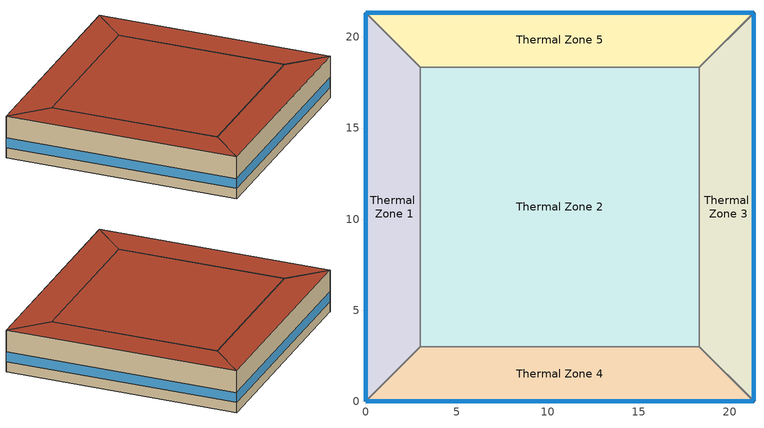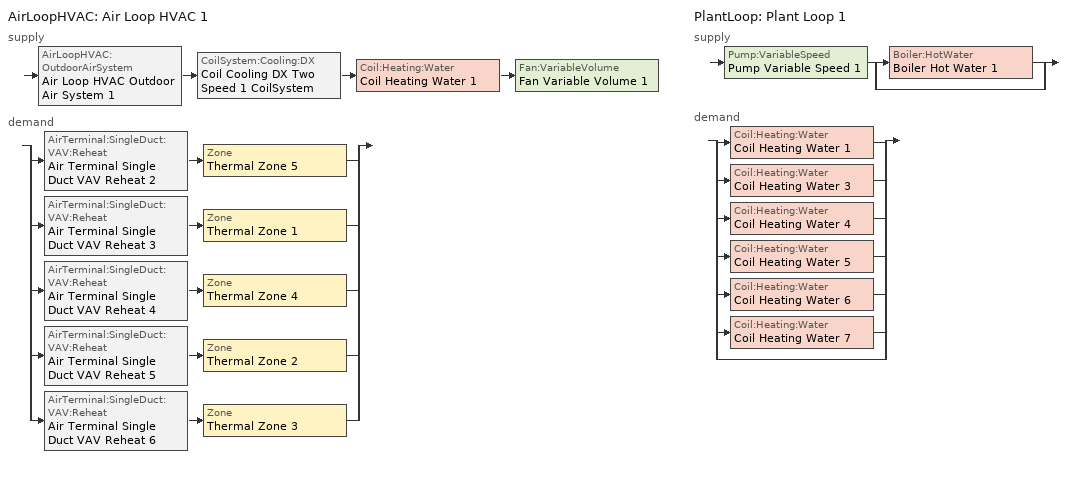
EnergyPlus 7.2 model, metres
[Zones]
Thermal Zone 5
 floor ground (000_ExtSlabCarpet_4in_ClimateZone 1-8): 0,21.33 21.33,21.33 18.33,18.33 3,18.33 z0
 wall outside (ASHRAE_189.1-2009_ExtWall_SteelFrame_ClimateZone 4-8): 21.33,21.33 0,21.33 z0:4
 wall to Thermal Zone 2 (000_Interior Wall): 3,18.33 18.33,18.33 z0:4
 wall to Thermal Zone 3 (000_Interior Wall): 18.33,18.33 21.33,21.33 z0:4
 wall to Thermal Zone 1 (000_Interior Wall): 0,21.33 3,18.33 z0:4
 window (ASHRAE_189.1-2009_ExtWindow_ClimateZone 4-5): 21.31,21.33 0.03,21.33 z1:1.92
 roof outside (ASHRAE_189.1-2009_ExtRoof_IEAD_ClimateZone 2-5): 3,18.33 18.33,18.33 21.33,21.33 0,21.33 z4
Thermal Zone 2
 floor ground (000_ExtSlabCarpet_4in_ClimateZone 1-8): 3,3 3,18.33 18.33,18.33 18.33,3 z0
 wall to Thermal Zone 3 (000_Interior Wall): 18.33,3 18.33,18.33 z0:4
 wall to Thermal Zone 1 (000_Interior Wall): 3,18.33 3,3 z0:4
 wall to Thermal Zone 4 (000_Interior Wall): 3,3 18.33,3 z0:4
 roof outside (ASHRAE_189.1-2009_ExtRoof_IEAD_ClimateZone 2-5): 18.33,3 18.33,18.33 3,18.33 3,3 z4
Thermal Zone 3
 floor ground (000_ExtSlabCarpet_4in_ClimateZone 1-8): 21.33,21.33 21.33,0 18.33,3 18.33,18.33 z0
 wall outside (ASHRAE_189.1-2009_ExtWall_SteelFrame_ClimateZone 4-8): 21.33,0 21.33,21.33 z0:4
 wall to Thermal Zone 4 (000_Interior Wall): 18.33,3 21.33,0 z0:4
 window (ASHRAE_189.1-2009_ExtWindow_ClimateZone 4-5): 21.33,0.03 21.33,21.31 z1:1.92
 roof outside (ASHRAE_189.1-2009_ExtRoof_IEAD_ClimateZone 2-5): 18.33,18.33 18.33,3 21.33,0 21.33,21.33 z4
Thermal Zone 4
 floor ground (000_ExtSlabCarpet_4in_ClimateZone 1-8): 21.33,0 0,0 3,3 18.33,3 z0
 wall outside (ASHRAE_189.1-2009_ExtWall_SteelFrame_ClimateZone 4-8): 0,0 21.33,0 z0:4
 wall to Thermal Zone 1 (000_Interior Wall): 3,3 0,0 z0:4
 window (ASHRAE_189.1-2009_ExtWindow_ClimateZone 4-5): 0.03,0 21.31,0 z1:1.92
 roof outside (ASHRAE_189.1-2009_ExtRoof_IEAD_ClimateZone 2-5): 18.33,3 3,3 0,0 21.33,0 z4
Thermal Zone 1
 floor ground (000_ExtSlabCarpet_4in_ClimateZone 1-8): 0,0 0,21.33 3,18.33 3,3 z0
 wall outside (ASHRAE_189.1-2009_ExtWall_SteelFrame_ClimateZone 4-8): 0,21.33 0,0 z0:4
 window (ASHRAE_189.1-2009_ExtWindow_ClimateZone 4-5): 0,21.31 0,0.03 z1:1.92
 roof outside (ASHRAE_189.1-2009_ExtRoof_IEAD_ClimateZone 2-5): 3,3 3,18.33 0,21.33 0,0 z4
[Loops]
AirLoopHVAC 'Air Loop HVAC 1'
 supply: AirLoopHVAC:OutdoorAirSystem 'Air Loop HVAC Outdoor Air System 1' > CoilSystem:Cooling:DX 'Coil Cooling DX Two Speed 1 CoilSystem' > Coil:Heating:Water 'Coil Heating Water 1' > Fan:VariableVolume 'Fan Variable Volume 1'
 demand: split
  | AirTerminal:SingleDuct:VAV:Reheat 'Air Terminal Single Duct VAV Reheat 2' > Zone 'Thermal Zone 5'
  | AirTerminal:SingleDuct:VAV:Reheat 'Air Terminal Single Duct VAV Reheat 3' > Zone 'Thermal Zone 1'
  | AirTerminal:SingleDuct:VAV:Reheat 'Air Terminal Single Duct VAV Reheat 4' > Zone 'Thermal Zone 4'
  | AirTerminal:SingleDuct:VAV:Reheat 'Air Terminal Single Duct VAV Reheat 5' > Zone 'Thermal Zone 2'
  | AirTerminal:SingleDuct:VAV:Reheat 'Air Terminal Single Duct VAV Reheat 6' > Zone 'Thermal Zone 3'
PlantLoop 'Plant Loop 1'
 supply: Pump:VariableSpeed 'Pump Variable Speed 1' > split
  | Boiler:HotWater 'Boiler Hot Water 1'
  | bypass
 demand: split
  | Coil:Heating:Water 'Coil Heating Water 1'
  | Coil:Heating:Water 'Coil Heating Water 3'
  | Coil:Heating:Water 'Coil Heating Water 4'
  | Coil:Heating:Water 'Coil Heating Water 5'
  | Coil:Heating:Water 'Coil Heating Water 6'
  | Coil:Heating:Water 'Coil Heating Water 7'
  | bypass
[Site:Location]
Baltimore Blt Washngtn IntL_MD_USA Design_Conditions: Latitude {deg}=39.17; Longitude {deg}=-76.68; Time Zone {hr}=-5; Elevation {m}=45
[SizingPeriod:DesignDay] Day of Month=21; Dry-Bulb Temperature Range Modifier Type=DefaultMultipliers; Barometric Pressure {Pa}=100786; Rain Indicator=No; Snow Indicator=No; Daylight Saving Time Indicator=No
Name | Month | Day Type | Maximum Dry-Bulb Temperature {C} | Daily Dry-Bulb Temperature Range {deltaC} | Humidity Condition Type | Wetbulb or DewPoint at Maximum Dry-Bulb {C} | Wind Speed {m/s} | Wind Direction {deg} | Solar Model Indicator | Sky Clearness | Enthalpy at Maximum Dry-Bulb {J/kg} | ASHRAE Clear Sky Optical Depth for Beam Irradiance (taub) | ASHRAE Clear Sky Optical Depth for Diffuse Irradiance (taud)
Baltimore Blt Washngtn IntL Ann Htg 99% Condns DB | 1 | WinterDesignDay | -8.2 | 0 | Wetbulb | -8.2 | 3.9 | 290 | ASHRAEClearSky | 0
Baltimore Blt Washngtn IntL Ann Hum_n 99.6% Condns DP=>MCDB | 1 | WinterDesignDay | -7.9 | 0 | Dewpoint | -19.6 | 3.9 | 290 | ASHRAEClearSky | 0
Baltimore Blt Washngtn IntL Ann Clg .4% Condns Enth=>MDB | 7 | SummerDesignDay | 31.7 | 10.4 | Enthalpy |  | 4.6 | 280 | ASHRAETau |  | 78700 | 0.552 | 1.769
Baltimore Blt Washngtn IntL Ann Clg 1% Condns DB=>MWB | 7 | SummerDesignDay | 32.9 | 10.4 | Wetbulb | 23.5 | 4.6 | 280 | ASHRAETau |  |  | 0.552 | 1.769
Baltimore Blt Washngtn IntL Ann Htg Wind 99.6% Condns WS=>MCDB | 1 | WinterDesignDay | -0.2 | 0 | Wetbulb | -0.2 | 11.7 | 290 | ASHRAEClearSky | 0
Baltimore Blt Washngtn IntL Ann Htg Wind 99% Condns WS=>MCDB | 1 | WinterDesignDay | 0.1 | 0 | Wetbulb | 0.1 | 10.8 | 290 | ASHRAEClearSky | 0
Baltimore Blt Washngtn IntL Ann Clg 2% Condns Enth=>MDB | 7 | SummerDesignDay | 29.2 | 10.4 | Enthalpy |  | 4.6 | 280 | ASHRAETau |  | 73000 | 0.552 | 1.769
Baltimore Blt Washngtn IntL Ann Clg 2% Condns DB=>MWB | 7 | SummerDesignDay | 31.4 | 10.4 | Wetbulb | 22.8 | 4.6 | 280 | ASHRAETau |  |  | 0.552 | 1.769
Baltimore Blt Washngtn IntL Ann Clg .4% Condns DP=>MDB | 7 | SummerDesignDay | 27.8 | 10.4 | Dewpoint | 24 | 4.6 | 280 | ASHRAETau |  |  | 0.552 | 1.769
Baltimore Blt Washngtn IntL Ann Clg 1% Condns Enth=>MDB | 7 | SummerDesignDay | 30.3 | 10.4 | Enthalpy |  | 4.6 | 280 | ASHRAETau |  | 75600 | 0.552 | 1.769
Baltimore Blt Washngtn IntL Ann Clg 1% Condns DP=>MDB | 7 | SummerDesignDay | 27.1 | 10.4 | Dewpoint | 23.4 | 4.6 | 280 | ASHRAETau |  |  | 0.552 | 1.769
Baltimore Blt Washngtn IntL Ann Clg .4% Condns WB=>MDB | 7 | SummerDesignDay | 31.4 | 10.4 | Wetbulb | 25.6 | 4.6 | 280 | ASHRAETau |  |  | 0.552 | 1.769
Baltimore Blt Washngtn IntL Ann Clg 2% Condns WB=>MDB | 7 | SummerDesignDay | 29 | 10.4 | Wetbulb | 24.2 | 4.6 | 280 | ASHRAETau |  |  | 0.552 | 1.769
Baltimore Blt Washngtn IntL Ann Clg .4% Condns DB=>MWB | 7 | SummerDesignDay | 34.4 | 10.4 | Wetbulb | 23.9 | 4.6 | 280 | ASHRAETau |  |  | 0.552 | 1.769
Baltimore Blt Washngtn IntL Ann Htg 99.6% Condns DB | 1 | WinterDesignDay | -10.6 | 0 | Wetbulb | -10.6 | 3.9 | 290 | ASHRAEClearSky | 0
Baltimore Blt Washngtn IntL Ann Clg 2% Condns DP=>MDB | 7 | SummerDesignDay | 26.6 | 10.4 | Dewpoint | 22.8 | 4.6 | 280 | ASHRAETau |  |  | 0.552 | 1.769
Baltimore Blt Washngtn IntL Ann Clg 1% Condns WB=>MDB | 7 | SummerDesignDay | 30.3 | 10.4 | Wetbulb | 24.9 | 4.6 | 280 | ASHRAETau |  |  | 0.552 | 1.769
Baltimore Blt Washngtn IntL Ann Hum_n 99% Condns DP=>MCDB | 1 | WinterDesignDay | -5.5 | 0 | Dewpoint | -17 | 3.9 | 290 | ASHRAEClearSky | 0
[Building]
Building 1
[Material] Thermal Absorptance=0.9
Name | Roughness | Thickness {m} | Conductivity {W/m-K} | Density {kg/m3} | Specific Heat {J/kg-K} | Solar Absorptance | Visible Absorptance
Metal Decking | MediumSmooth | 0.0015 | 45.006 | 7680 | 418.4 | 0.7 | 0.3
Roof Membrane | VeryRough | 0.0095 | 0.16 | 1121.29 | 1460 | 0.7 | 0.7
Wall Insulation [39] | MediumRough | 0.1184 | 0.045 | 265 | 836.8 | 0.7 | 0.7
MAT-CC05 4 HW CONCRETE | Rough | 0.1016 | 1.311 | 2240 | 836.8 | 0.7 | 0.7
1/2IN Gypsum | Smooth | 0.0127 | 0.16 | 784.9 | 830 | 0.92 | 0.92
Roof Insulation [21] | MediumRough | 0.2105 | 0.049 | 265 | 836.8 | 0.7 | 0.7
000_G01a 19mm gypsum board | MediumSmooth | 0.019 | 0.16 | 800 | 1090 | 0.7 | 0.7
[Material:AirGap]
000_F04 Wall air space resistance: Thermal Resistance {m2-K/W}=0.15
[Material:NoMass] Thermal Absorptance=0.9; Solar Absorptance=0.7
Name | Roughness | Thermal Resistance {m2-K/W} | Visible Absorptance
CP02 CARPET PAD | VeryRough | 0.2165 | 0.8
MAT-SHEATH | Rough | 0.3626 | 0.7
[WindowMaterial:Glazing]
Theoretical Glass [207]: Optical Data Type=SpectralAverage; Thickness {m}=0.003; Solar Transmittance at Normal Incidence=0.3311; Front Side Solar Reflectance at Normal Incidence=0.6189; Back Side Solar Reflectance at Normal Incidence=0.6189; Visible Transmittance at Normal Incidence=0.44; Front Side Visible Reflectance at Normal Incidence=0.51; Back Side Visible Reflectance at Normal Incidence=0.51; Infrared Transmittance at Normal Incidence=0; Front Side Infrared Hemispherical Emissivity=0.9; Back Side Infrared Hemispherical Emissivity=0.9; Conductivity {W/m-K}=0.0133; Dirt Correction Factor for Solar and Visible Transmittance=1; Solar Diffusing=No
[Construction]
ASHRAE_189.1-2009_ExtWindow_ClimateZone 4-5: Theoretical Glass [207]
000_ExtSlabCarpet_4in_ClimateZone 1-8: MAT-CC05 4 HW CONCRETE, CP02 CARPET PAD
ASHRAE_189.1-2009_ExtRoof_IEAD_ClimateZone 2-5: Roof Membrane, Roof Insulation [21], Metal Decking
000_Interior Wall: 000_G01a 19mm gypsum board, 000_F04 Wall air space resistance, 000_G01a 19mm gypsum board
ASHRAE_189.1-2009_ExtWall_SteelFrame_ClimateZone 4-8: MAT-SHEATH, Wall Insulation [39], 1/2IN Gypsum
[AirLoopHVAC]
Air Loop HVAC 1: Design Supply Air Flow Rate {m3/s}=AutoSize
[Sizing:System]
Air Loop HVAC 1: Type of Load to Size On=Sensible; Design Outdoor Air Flow Rate {m3/s}=Autosize; Minimum System Air Flow Ratio=0.3; Preheat Design Temperature {C}=7; Preheat Design Humidity Ratio {kgWater/kgDryAir}=0.008; Precool Design Temperature {C}=12.8; Precool Design Humidity Ratio {kgWater/kgDryAir}=0.008; Central Cooling Design Supply Air Temperature {C}=12.8; Central Heating Design Supply Air Temperature {C}=12.8; Sizing Option=NonCoincident; 100% Outdoor Air in Cooling=Yes; 100% Outdoor Air in Heating=Yes; Central Cooling Design Supply Air Humidity Ratio {kgWater/kgDryAir}=0.0085; Central Heating Design Supply Air Humidity Ratio {kgWater/kgDryAir}=0.008; Cooling Design Air Flow Method=DesignDay; Cooling Design Air Flow Rate {m3/s}=0; Heating Design Air Flow Method=DesignDay; Heating Design Air Flow Rate {m3/s}=0; System Outdoor Air Method=ZoneSum
[Controller:WaterCoil]
Controller Water Coil 1: Control Variable=Temperature; Action=Normal; Actuator Variable=Flow; Controller Convergence Tolerance {deltaC}=Autosize; Maximum Actuated Flow {m3/s}=Autosize; Minimum Actuated Flow {m3/s}=1e-07
[AvailabilityManager:Scheduled]
Name | Schedule
AvailabilityManager:Scheduled {56387e7b-a2c0-4752-97db-a9b28d72327a} | Schedule:Compact {00a91cea-52f2-4e74-8f24-29664805da9b}
AvailabilityManager:Scheduled {2693f82d-e8f3-4bdf-ba7b-daade1b94a54} | Schedule:Compact {cd21c51d-4a05-49e7-918e-ee1d8d9cfe23}
[Controller:OutdoorAir]
Controller Outdoor Air 1: Minimum Outdoor Air Flow Rate {m3/s}=Autosize; Maximum Outdoor Air Flow Rate {m3/s}=Autosize; Economizer Control Type=FixedDryBulb; Economizer Control Action Type=ModulateFlow; Economizer Maximum Limit Dry-Bulb Temperature {C}=30; Economizer Maximum Limit Enthalpy {J/kg}=64000; Economizer Minimum Limit Dry-Bulb Temperature {C}=-100; Lockout Type=NoLockout; Minimum Limit Type=FixedMinimum; High Humidity Control=No; Control High Indoor Humidity Based on Outdoor Humidity Ratio=Yes; Heat Recovery Bypass Control Type=BypassWhenOAFlowGreaterThanMinimum
[SetpointManager:MixedAir] Control Variable=Temperature
Setpoint Manager Mixed Air 3; Setpoint Manager Mixed Air 2; Setpoint Manager Mixed Air 1
[CoilSystem:Cooling:DX]
Coil Cooling DX Two Speed 1 CoilSystem: Availability Schedule=Always_On; Cooling Coil=Coil Cooling DX Two Speed 1
[Coil:Cooling:DX:TwoSpeed]
Coil Cooling DX Two Speed 1: Availability Schedule=Always_On; Rated High Speed Total Cooling Capacity {W}=Autosize; Rated High Speed Sensible Heat Ratio=Autosize; Rated High Speed COP {W/W}=5.5; Rated High Speed Air Flow Rate {m3/s}=Autosize; Total Cooling Capacity Function of Temperature Curve=Curve Biquadratic 1; Total Cooling Capacity Function of Flow Fraction Curve=Curve Quadratic 1; Energy Input Ratio Function of Temperature Curve=Curve Biquadratic 2; Energy Input Ratio Function of Flow Fraction Curve=Curve Quadratic 2; Part Load Fraction Correlation Curve=Curve Quadratic 3; Rated Low Speed Total Cooling Capacity {W}=Autosize; Rated Low Speed Sensible Heat Ratio=0.69; Rated Low Speed COP {W/W}=6.6; Rated Low Speed Air Flow Rate {m3/s}=Autosize; Low Speed Total Cooling Capacity Function of Temperature Curve=Curve Biquadratic 3; Low Speed Energy Input Ratio Function of Temperature Curve=Curve Biquadratic 4; Condenser Type=AirCooled; High Speed Evaporative Condenser Effectiveness=0; Low Speed Evaporative Condenser Effectiveness=0; Basin Heater Capacity {W/K}=10; Basin Heater Setpoint Temperature {C}=2
[Coil:Heating:Water] Availability Schedule=Always_On; U-Factor Times Area Value {W/K}=Autosize; Maximum Water Flow Rate {m3/s}=Autosize; Performance Input Method=UFactorTimesAreaAndDesignWaterFlowRate; Rated Capacity {W}=Autosize; Rated Inlet Water Temperature {C}=82.2; Rated Inlet Air Temperature {C}=16.6; Rated Outlet Water Temperature {C}=71.1; Rated Outlet Air Temperature {C}=32.2; Rated Ratio for Air and Water Convection=0.5
Coil Heating Water 1; Coil Heating Water 3; Coil Heating Water 4; Coil Heating Water 5; Coil Heating Water 6; Coil Heating Water 7
[Fan:VariableVolume]
Fan Variable Volume 1: Availability Schedule=Always_On; Fan Efficiency=0.5; Pressure Rise {Pa}=500; Maximum Flow Rate {m3/s}=AutoSize; Fan Power Minimum Flow Rate Input Method=FixedFlowRate; Fan Power Minimum Flow Fraction=0; Fan Power Minimum Air Flow Rate {m3/s}=0; Motor Efficiency=0.93; Motor In Airstream Fraction=1; Fan Power Coefficient 1=0.0407599; Fan Power Coefficient 2=0.088045; Fan Power Coefficient 3=-0.0729261; Fan Power Coefficient 4=0.94374; Fan Power Coefficient 5=0
[SetpointManager:Scheduled] Control Variable=Temperature
Name | Schedule
Setpoint Manager Scheduled 1 | Deck_Temperature
Setpoint Manager Scheduled 2 | Hot_Water_Temperature
[AirTerminal:SingleDuct:VAV:Reheat] Availability Schedule=Always_On; Maximum Air Flow Rate {m3/s}=Autosize; Zone Minimum Air Flow Input Method=Constant; Constant Minimum Air Flow Fraction=0.3; Fixed Minimum Air Flow Rate {m3/s}=0.3; Maximum Hot Water or Steam Flow Rate {m3/s}=Autosize; Minimum Hot Water or Steam Flow Rate {m3/s}=0; Convergence Tolerance=0.001; Damper Heating Action=Normal; Maximum Flow per Zone Floor Area During Reheat {m3/s-m2}=Autocalculate; Maximum Flow Fraction During Reheat=Autocalculate; Maximum Reheat Air Temperature {C}=35
Name | Reheat Coil
Air Terminal Single Duct VAV Reheat 2 | Coil Heating Water 3
Air Terminal Single Duct VAV Reheat 3 | Coil Heating Water 4
Air Terminal Single Duct VAV Reheat 4 | Coil Heating Water 5
Air Terminal Single Duct VAV Reheat 5 | Coil Heating Water 6
Air Terminal Single Duct VAV Reheat 6 | Coil Heating Water 7
[PlantLoop]
Plant Loop 1: Fluid Type=Water; Plant Equipment Operation Scheme=Plant Loop 1 Operation Scheme List; Maximum Loop Temperature {C}=100; Minimum Loop Temperature {C}=0; Maximum Loop Flow Rate {m3/s}=Autosize; Minimum Loop Flow Rate {m3/s}=0; Plant Loop Volume {m3}=Autocalculate; Load Distribution Scheme=Optimal
[PlantEquipmentOperationSchemes]
Plant Loop 1 Operation Scheme List: Control Scheme Object Type 1=PlantEquipmentOperation:HeatingLoad; Control Scheme Name 1=Plant Loop 1 Heating Operation Scheme; Control Scheme Schedule Name 1=Plant Loop 1 On Schedule
[PlantEquipmentOperation:HeatingLoad]
Plant Loop 1 Heating Operation Scheme: Load Range Lower Limit 1 {W}=0; Load Range Upper Limit 1 {W}=1000000000; Range Equipment List Name 1=Plant Loop 1 Heating Equipment List
[PlantEquipmentList]
Plant Loop 1 Heating Equipment List: Boiler:HotWater, Boiler Hot Water 1
[Sizing:Plant]
Plant Loop 1: Loop Type=Heating; Design Loop Exit Temperature {C}=82; Loop Design Temperature Difference {deltaC}=11
[Pump:VariableSpeed]
Pump Variable Speed 1: Rated Flow Rate {m3/s}=Autosize; Rated Pump Head {Pa}=179352; Rated Power Consumption {W}=Autosize; Motor Efficiency=0.9; Fraction of Motor Inefficiencies to Fluid Stream=0; Coefficient 1 of the Part Load Performance Curve=0; Coefficient 2 of the Part Load Performance Curve=1; Coefficient 3 of the Part Load Performance Curve=0; Coefficient 4 of the Part Load Performance Curve=0; Minimum Flow Rate {m3/s}=0; Pump Control Type=Intermittent
[Boiler:HotWater]
Boiler Hot Water 1: Fuel Type=NaturalGas; Nominal Capacity {W}=Autosize; Nominal Thermal Efficiency=0.66; Design Water Outlet Temperature {C}=82; Design Water Flow Rate {m3/s}=Autosize; Minimum Part Load Ratio=0; Maximum Part Load Ratio=1; Optimum Part Load Ratio=1; Water Outlet Upper Temperature Limit {C}=99; Boiler Flow Mode=ConstantFlow; Parasitic Electric Load {W}=0; Sizing Factor=1
[Zone]
Thermal Zone 5; Thermal Zone 2; Thermal Zone 3; Thermal Zone 4; Thermal Zone 1
[ZoneControl:Thermostat] Control Object Type 1=ThermostatSetpoint:DualSetpoint; Control Name 1=Thermostat Setpoint Dual Setpoint 1
Name | Zone or ZoneList | Control Type Schedule
Thermal Zone 5 Thermostat | Thermal Zone 5 | Thermal Zone 5 Thermostat Schedule
Thermal Zone 2 Thermostat | Thermal Zone 2 | Thermal Zone 2 Thermostat Schedule
Thermal Zone 3 Thermostat | Thermal Zone 3 | Thermal Zone 3 Thermostat Schedule
Thermal Zone 4 Thermostat | Thermal Zone 4 | Thermal Zone 4 Thermostat Schedule
Thermal Zone 1 Thermostat | Thermal Zone 1 | Thermal Zone 1 Thermostat Schedule
[ThermostatSetpoint:DualSetpoint]
Thermostat Setpoint Dual Setpoint 1: Heating Setpoint Temperature Schedule=Heating Sch; Cooling Setpoint Temperature Schedule=Cooling Sch
[Zone equipment]
Thermal Zone 5: Air Terminal Single Duct VAV Reheat 2
Thermal Zone 2: Air Terminal Single Duct VAV Reheat 5
Thermal Zone 3: Air Terminal Single Duct VAV Reheat 6
Thermal Zone 4: Air Terminal Single Duct VAV Reheat 4
Thermal Zone 1: Air Terminal Single Duct VAV Reheat 3
[Sizing:Zone] Zone Cooling Design Supply Air Temperature Input Method=SupplyAirTemperature; Zone Cooling Design Supply Air Temperature {C}=14; Zone Heating Design Supply Air Temperature Input Method=SupplyAirTemperature; Zone Heating Design Supply Air Temperature {C}=40; Zone Cooling Design Supply Air Humidity Ratio {kgWater/kgDryAir}=0.0085; Zone Heating Design Supply Air Humidity Ratio {kgWater/kgDryAir}=0.008; Design Specification Outdoor Air Object=ASHRAE_90.1-2004 ClimateZone 1-8 SmallOffice WholeBuilding Ventilation; Cooling Design Air Flow Method=DesignDay; Cooling Design Air Flow Rate {m3/s}=0; Cooling Minimum Air Flow per Zone Floor Area {m3/s-m2}=0.000762; Cooling Minimum Air Flow {m3/s}=0; Cooling Minimum Air Flow Fraction=0; Heating Design Air Flow Method=DesignDay; Heating Design Air Flow Rate {m3/s}=0; Heating Maximum Air Flow per Zone Floor Area {m3/s-m2}=0.002032; Heating Maximum Air Flow {m3/s}=0.141576; Heating Maximum Air Flow Fraction=0.3
Thermal Zone 5; Thermal Zone 2; Thermal Zone 3; Thermal Zone 4; Thermal Zone 1
[DesignSpecification:OutdoorAir]
ASHRAE_90.1-2004 ClimateZone 1-8 SmallOffice WholeBuilding Ventilation: Outdoor Air Method=Sum; Outdoor Air Flow per Person {m3/s-person}=0.00943895; Outdoor Air Flow per Zone Floor Area {m3/s-m2}=0; Outdoor Air Flow per Zone {m3/s}=0; Outdoor Air Flow Air Changes per Hour {1/hr}=0
[Schedule:Day:Interval]
Deck_Temperature_Winter_Design_Day; Deck_Temperature_Default; Deck_Temperature_Summer_Design_Day: No, 24:00, 12.8
Always_On_Summer_Design_Day; Always_On_Winter_Design_Day; Always_On_Default: No, 24:00, 1
Hot_Water_Temperature_Default; Hot_Water_Temperature_Winter_Design_Day; Hot_Water_Temperature_Summer_Design_Day: No, 24:00, 67
Heating Sch Default: No, 24:00, 24
Cooling Sch Default: No, 24:00, 28
[Schedule:Week:Daily]
Schedule:Week:Daily {5ee67922-380e-4841-b336-cc7314c8a627}: Cooling Sch Default, Cooling Sch Default, Cooling Sch Default, Cooling Sch Default, Cooling Sch Default, Cooling Sch Default, Cooling Sch Default, Cooling Sch Default, Cooling Sch Default, Cooling Sch Default, Cooling Sch Default, Cooling Sch Default
Schedule:Week:Daily {fa17de33-485c-49b2-a699-8720bb8e18b0}: Hot_Water_Temperature_Default, Hot_Water_Temperature_Default, Hot_Water_Temperature_Default, Hot_Water_Temperature_Default, Hot_Water_Temperature_Default, Hot_Water_Temperature_Default, Hot_Water_Temperature_Default, Hot_Water_Temperature_Default, Hot_Water_Temperature_Summer_Design_Day, Hot_Water_Temperature_Winter_Design_Day, Hot_Water_Temperature_Default, Hot_Water_Temperature_Default
Schedule:Week:Daily {cdceee5b-b367-41a1-86a9-b6297cd03f91}: Heating Sch Default, Heating Sch Default, Heating Sch Default, Heating Sch Default, Heating Sch Default, Heating Sch Default, Heating Sch Default, Heating Sch Default, Heating Sch Default, Heating Sch Default, Heating Sch Default, Heating Sch Default
Schedule:Week:Daily {77c50aba-7967-4544-a0f7-7570ba7472f6}: Deck_Temperature_Default, Deck_Temperature_Default, Deck_Temperature_Default, Deck_Temperature_Default, Deck_Temperature_Default, Deck_Temperature_Default, Deck_Temperature_Default, Deck_Temperature_Default, Deck_Temperature_Summer_Design_Day, Deck_Temperature_Winter_Design_Day, Deck_Temperature_Default, Deck_Temperature_Default
Schedule:Week:Daily {57e37432-4854-4a36-9ddf-3387d9ce7345}: Always_On_Default, Always_On_Default, Always_On_Default, Always_On_Default, Always_On_Default, Always_On_Default, Always_On_Default, Always_On_Default, Always_On_Summer_Design_Day, Always_On_Winter_Design_Day, Always_On_Default, Always_On_Default
[Schedule:Year]
Cooling Sch: Schedule:Week:Daily {5ee67922-380e-4841-b336-cc7314c8a627}, 1, 1, 12, 31
Hot_Water_Temperature: Schedule:Week:Daily {fa17de33-485c-49b2-a699-8720bb8e18b0}, 1, 1, 12, 31
Heating Sch: Schedule:Week:Daily {cdceee5b-b367-41a1-86a9-b6297cd03f91}, 1, 1, 12, 31
Deck_Temperature: Schedule:Week:Daily {77c50aba-7967-4544-a0f7-7570ba7472f6}, 1, 1, 12, 31
Always_On: Schedule:Week:Daily {57e37432-4854-4a36-9ddf-3387d9ce7345}, 1, 1, 12, 31
[Schedule:Compact]
Schedule:Compact {00a91cea-52f2-4e74-8f24-29664805da9b}; Schedule:Compact {cd21c51d-4a05-49e7-918e-ee1d8d9cfe23}; Plant Loop 1 On Schedule: Through: 12/31, For: AllDays, Until: 24:00, 1
Thermal Zone 5 Thermostat Schedule; Thermal Zone 2 Thermostat Schedule; Thermal Zone 3 Thermostat Schedule; Thermal Zone 4 Thermostat Schedule; Thermal Zone 1 Thermostat Schedule: Through: 12/31, For: AllDays, Until: 24:00, 4
[Curve:Biquadratic]
Name | Coefficient1 Constant | Coefficient2 x | Coefficient3 x**2 | Coefficient4 y | Coefficient5 y**2 | Coefficient6 x*y | Minimum Value of x {BasedOnField A2} | Maximum Value of x {BasedOnField A2} | Minimum Value of y {BasedOnField A3} | Maximum Value of y {BasedOnField A3}
Curve Biquadratic 1 | 0.42415 | 0.04426 | -0.00042 | 0.00333 | -8e-05 | -0.00021 | 17 | 22 | 13 | 46
Curve Biquadratic 2 | 1.23649 | -0.02431 | 0.00057 | -0.01434 | 0.00063 | -0.00038 | 17 | 22 | 13 | 46
Curve Biquadratic 3; Curve Biquadratic 4 | 0 | 0 | 0 | 0 | 0 | 0 | 0 | 1 | 0 | 1
[Curve:Quadratic]
Name | Coefficient1 Constant | Coefficient2 x | Coefficient3 x**2 | Minimum Value of x {BasedOnField A2} | Maximum Value of x {BasedOnField A2}
Curve Quadratic 1 | 0.77136 | 0.34053 | -0.11088 | 0.75918 | 1.13877
Curve Quadratic 2 | 1.2055 | -0.32953 | 0.12308 | 0.75918 | 1.13877
Curve Quadratic 3 | 0.771 | 0.229 | 0 | 0 | 1
